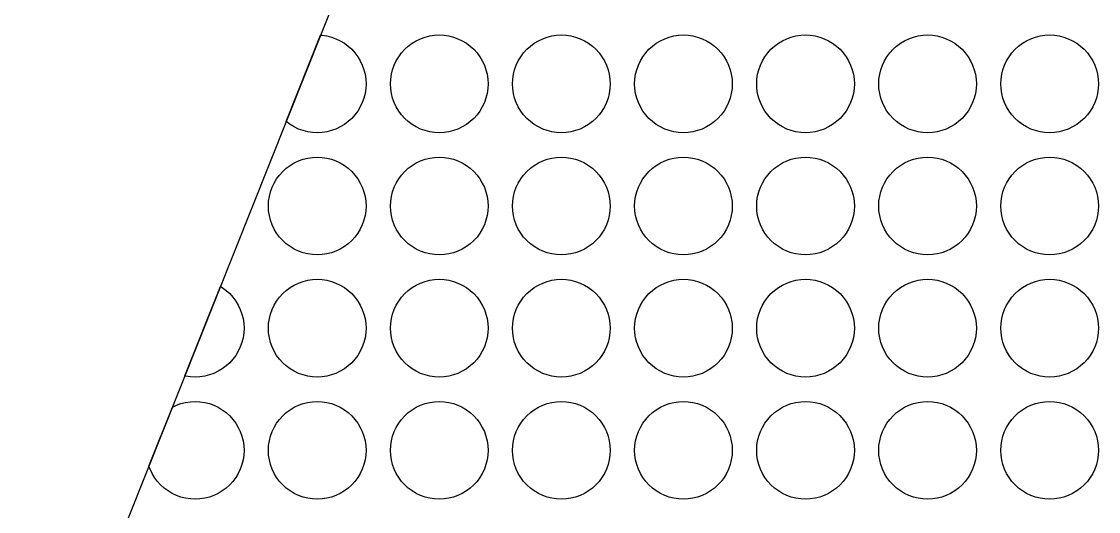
# Model space of a CAD drawing. Header units: millimetres. Extents: x 13 to 136, y -291 to -203.
# Drawn here: x 27.91 to 49.97, y -246.34 to -236.32 of the extents above; entities that cross this region are included whole.
import ezdxf

# ---------------------------------------------------------------- set-up
doc = ezdxf.new("R2010")
doc.units = ezdxf.units.MM
doc.layers.add('background', color=7, linetype='Continuous')
doc.layers.add('outline_2', color=3, linetype='Continuous')

msp = doc.modelspace()

# ---------------------------------------------------------------- linework, layer by layer
at = {"layer": 'background'}
for points in [[(34.035, -236.594), (34.064, -236.596), (34.161, -236.61), (34.256, -236.634), (34.348, -236.667), (34.437, -236.709), (34.521, -236.76), (34.6, -236.818), (34.673, -236.884), (34.739, -236.957), (34.797, -237.035), (34.847, -237.12), (34.889, -237.208), (34.922, -237.301), (34.946, -237.396), (34.961, -237.493), (34.966, -237.591), (34.961, -237.689), (34.946, -237.786), (34.922, -237.881), (34.889, -237.974), (34.847, -238.062), (34.797, -238.147), (34.739, -238.225), (34.673, -238.298), (34.6, -238.364), (34.521, -238.422), (34.437, -238.473), (34.348, -238.515), (34.256, -238.548), (34.161, -238.572), (34.064, -238.586), (33.966, -238.591), (33.868, -238.586), (33.77, -238.572), (33.675, -238.548), (33.583, -238.515), (33.494, -238.473), (33.41, -238.422), (33.331, -238.364), (33.33, -238.363)], [(37.466, -237.591), (37.461, -237.689), (37.446, -237.786), (37.422, -237.881), (37.389, -237.974), (37.347, -238.062), (37.297, -238.147), (37.239, -238.225), (37.173, -238.298), (37.1, -238.364), (37.021, -238.422), (36.937, -238.473), (36.848, -238.515), (36.756, -238.548), (36.661, -238.572), (36.564, -238.586), (36.466, -238.591), (36.368, -238.586), (36.27, -238.572), (36.175, -238.548), (36.083, -238.515), (35.994, -238.473), (35.91, -238.422), (35.831, -238.364), (35.758, -238.298), (35.693, -238.225), (35.634, -238.147), (35.584, -238.062), (35.542, -237.974), (35.509, -237.881), (35.485, -237.786), (35.47, -237.689), (35.466, -237.591), (35.47, -237.493), (35.485, -237.396), (35.509, -237.301), (35.542, -237.208), (35.584, -237.12), (35.634, -237.035), (35.693, -236.957), (35.758, -236.884), (35.831, -236.818), (35.91, -236.76), (35.994, -236.709), (36.083, -236.667), (36.175, -236.634), (36.27, -236.61), (36.368, -236.596), (36.466, -236.591), (36.564, -236.596), (36.661, -236.61), (36.756, -236.634), (36.848, -236.667), (36.937, -236.709), (37.021, -236.76), (37.1, -236.818), (37.173, -236.884), (37.239, -236.957), (37.297, -237.035), (37.347, -237.12), (37.389, -237.208), (37.422, -237.301), (37.446, -237.396), (37.461, -237.493)], [(39.966, -237.591), (39.961, -237.689), (39.946, -237.786), (39.922, -237.881), (39.889, -237.974), (39.847, -238.062), (39.797, -238.147), (39.739, -238.225), (39.673, -238.298), (39.6, -238.364), (39.521, -238.422), (39.437, -238.473), (39.348, -238.515), (39.256, -238.548), (39.161, -238.572), (39.064, -238.586), (38.966, -238.591), (38.868, -238.586), (38.77, -238.572), (38.675, -238.548), (38.583, -238.515), (38.494, -238.473), (38.41, -238.422), (38.331, -238.364), (38.258, -238.298), (38.193, -238.225), (38.134, -238.147), (38.084, -238.062), (38.042, -237.974), (38.009, -237.881), (37.985, -237.786), (37.97, -237.689), (37.966, -237.591), (37.97, -237.493), (37.985, -237.396), (38.009, -237.301), (38.042, -237.208), (38.084, -237.12), (38.134, -237.035), (38.193, -236.957), (38.258, -236.884), (38.331, -236.818), (38.41, -236.76), (38.494, -236.709), (38.583, -236.667), (38.675, -236.634), (38.77, -236.61), (38.868, -236.596), (38.966, -236.591), (39.064, -236.596), (39.161, -236.61), (39.256, -236.634), (39.348, -236.667), (39.437, -236.709), (39.521, -236.76), (39.6, -236.818), (39.673, -236.884), (39.739, -236.957), (39.797, -237.035), (39.847, -237.12), (39.889, -237.208), (39.922, -237.301), (39.946, -237.396), (39.961, -237.493)], [(42.466, -237.591), (42.461, -237.689), (42.446, -237.786), (42.422, -237.881), (42.389, -237.974), (42.347, -238.062), (42.297, -238.147), (42.239, -238.225), (42.173, -238.298), (42.1, -238.364), (42.021, -238.422), (41.937, -238.473), (41.848, -238.515), (41.756, -238.548), (41.661, -238.572), (41.564, -238.586), (41.466, -238.591), (41.368, -238.586), (41.27, -238.572), (41.175, -238.548), (41.083, -238.515), (40.994, -238.473), (40.91, -238.422), (40.831, -238.364), (40.758, -238.298), (40.693, -238.225), (40.634, -238.147), (40.584, -238.062), (40.542, -237.974), (40.509, -237.881), (40.485, -237.786), (40.47, -237.689), (40.466, -237.591), (40.47, -237.493), (40.485, -237.396), (40.509, -237.301), (40.542, -237.208), (40.584, -237.12), (40.634, -237.035), (40.693, -236.957), (40.758, -236.884), (40.831, -236.818), (40.91, -236.76), (40.994, -236.709), (41.083, -236.667), (41.175, -236.634), (41.27, -236.61), (41.368, -236.596), (41.466, -236.591), (41.564, -236.596), (41.661, -236.61), (41.756, -236.634), (41.848, -236.667), (41.937, -236.709), (42.021, -236.76), (42.1, -236.818), (42.173, -236.884), (42.239, -236.957), (42.297, -237.035), (42.347, -237.12), (42.389, -237.208), (42.422, -237.301), (42.446, -237.396), (42.461, -237.493)], [(44.966, -237.591), (44.961, -237.689), (44.946, -237.786), (44.922, -237.881), (44.889, -237.974), (44.847, -238.062), (44.797, -238.147), (44.739, -238.225), (44.673, -238.298), (44.6, -238.364), (44.521, -238.422), (44.437, -238.473), (44.348, -238.515), (44.256, -238.548), (44.161, -238.572), (44.064, -238.586), (43.966, -238.591), (43.868, -238.586), (43.77, -238.572), (43.675, -238.548), (43.583, -238.515), (43.494, -238.473), (43.41, -238.422), (43.331, -238.364), (43.258, -238.298), (43.193, -238.225), (43.134, -238.147), (43.084, -238.062), (43.042, -237.974), (43.009, -237.881), (42.985, -237.786), (42.97, -237.689), (42.966, -237.591), (42.97, -237.493), (42.985, -237.396), (43.009, -237.301), (43.042, -237.208), (43.084, -237.12), (43.134, -237.035), (43.193, -236.957), (43.258, -236.884), (43.331, -236.818), (43.41, -236.76), (43.494, -236.709), (43.583, -236.667), (43.675, -236.634), (43.77, -236.61), (43.868, -236.596), (43.966, -236.591), (44.064, -236.596), (44.161, -236.61), (44.256, -236.634), (44.348, -236.667), (44.437, -236.709), (44.521, -236.76), (44.6, -236.818), (44.673, -236.884), (44.739, -236.957), (44.797, -237.035), (44.847, -237.12), (44.889, -237.208), (44.922, -237.301), (44.946, -237.396), (44.961, -237.493)], [(47.466, -237.591), (47.461, -237.689), (47.446, -237.786), (47.422, -237.881), (47.389, -237.974), (47.347, -238.062), (47.297, -238.147), (47.239, -238.225), (47.173, -238.298), (47.1, -238.364), (47.021, -238.422), (46.937, -238.473), (46.848, -238.515), (46.756, -238.548), (46.661, -238.572), (46.564, -238.586), (46.466, -238.591), (46.368, -238.586), (46.27, -238.572), (46.175, -238.548), (46.083, -238.515), (45.994, -238.473), (45.91, -238.422), (45.831, -238.364), (45.758, -238.298), (45.693, -238.225), (45.634, -238.147), (45.584, -238.062), (45.542, -237.974), (45.509, -237.881), (45.485, -237.786), (45.47, -237.689), (45.466, -237.591), (45.47, -237.493), (45.485, -237.396), (45.509, -237.301), (45.542, -237.208), (45.584, -237.12), (45.634, -237.035), (45.693, -236.957), (45.758, -236.884), (45.831, -236.818), (45.91, -236.76), (45.994, -236.709), (46.083, -236.667), (46.175, -236.634), (46.27, -236.61), (46.368, -236.596), (46.466, -236.591), (46.564, -236.596), (46.661, -236.61), (46.756, -236.634), (46.848, -236.667), (46.937, -236.709), (47.021, -236.76), (47.1, -236.818), (47.173, -236.884), (47.239, -236.957), (47.297, -237.035), (47.347, -237.12), (47.389, -237.208), (47.422, -237.301), (47.446, -237.396), (47.461, -237.493)], [(49.966, -237.591), (49.961, -237.689), (49.946, -237.786), (49.922, -237.881), (49.889, -237.974), (49.847, -238.062), (49.797, -238.147), (49.739, -238.225), (49.673, -238.298), (49.6, -238.364), (49.521, -238.422), (49.437, -238.473), (49.348, -238.515), (49.256, -238.548), (49.161, -238.572), (49.064, -238.586), (48.966, -238.591), (48.868, -238.586), (48.77, -238.572), (48.675, -238.548), (48.583, -238.515), (48.494, -238.473), (48.41, -238.422), (48.331, -238.364), (48.258, -238.298), (48.193, -238.225), (48.134, -238.147), (48.084, -238.062), (48.042, -237.974), (48.009, -237.881), (47.985, -237.786), (47.97, -237.689), (47.966, -237.591), (47.97, -237.493), (47.985, -237.396), (48.009, -237.301), (48.042, -237.208), (48.084, -237.12), (48.134, -237.035), (48.193, -236.957), (48.258, -236.884), (48.331, -236.818), (48.41, -236.76), (48.494, -236.709), (48.583, -236.667), (48.675, -236.634), (48.77, -236.61), (48.868, -236.596), (48.966, -236.591), (49.064, -236.596), (49.161, -236.61), (49.256, -236.634), (49.348, -236.667), (49.437, -236.709), (49.521, -236.76), (49.6, -236.818), (49.673, -236.884), (49.739, -236.957), (49.797, -237.035), (49.847, -237.12), (49.889, -237.208), (49.922, -237.301), (49.946, -237.396), (49.961, -237.493)], [(34.966, -240.091), (34.961, -240.189), (34.946, -240.286), (34.922, -240.381), (34.889, -240.474), (34.847, -240.562), (34.797, -240.647), (34.739, -240.725), (34.673, -240.798), (34.6, -240.864), (34.521, -240.922), (34.437, -240.973), (34.348, -241.015), (34.256, -241.048), (34.161, -241.072), (34.064, -241.086), (33.966, -241.091), (33.868, -241.086), (33.77, -241.072), (33.675, -241.048), (33.583, -241.015), (33.494, -240.973), (33.41, -240.922), (33.331, -240.864), (33.258, -240.798), (33.193, -240.725), (33.134, -240.647), (33.084, -240.562), (33.042, -240.474), (33.009, -240.381), (32.985, -240.286), (32.97, -240.189), (32.966, -240.091), (32.97, -239.993), (32.985, -239.896), (33.009, -239.801), (33.042, -239.708), (33.084, -239.62), (33.134, -239.535), (33.193, -239.457), (33.258, -239.384), (33.331, -239.318), (33.41, -239.26), (33.494, -239.209), (33.583, -239.167), (33.675, -239.134), (33.77, -239.11), (33.868, -239.096), (33.966, -239.091), (34.064, -239.096), (34.161, -239.11), (34.256, -239.134), (34.348, -239.167), (34.437, -239.209), (34.521, -239.26), (34.6, -239.318), (34.673, -239.384), (34.739, -239.457), (34.797, -239.535), (34.847, -239.62), (34.889, -239.708), (34.922, -239.801), (34.946, -239.896), (34.961, -239.993)], [(37.466, -240.091), (37.461, -240.189), (37.446, -240.286), (37.422, -240.381), (37.389, -240.474), (37.347, -240.562), (37.297, -240.647), (37.239, -240.725), (37.173, -240.798), (37.1, -240.864), (37.021, -240.922), (36.937, -240.973), (36.848, -241.015), (36.756, -241.048), (36.661, -241.072), (36.564, -241.086), (36.466, -241.091), (36.368, -241.086), (36.27, -241.072), (36.175, -241.048), (36.083, -241.015), (35.994, -240.973), (35.91, -240.922), (35.831, -240.864), (35.758, -240.798), (35.693, -240.725), (35.634, -240.647), (35.584, -240.562), (35.542, -240.474), (35.509, -240.381), (35.485, -240.286), (35.47, -240.189), (35.466, -240.091), (35.47, -239.993), (35.485, -239.896), (35.509, -239.801), (35.542, -239.708), (35.584, -239.62), (35.634, -239.535), (35.693, -239.457), (35.758, -239.384), (35.831, -239.318), (35.91, -239.26), (35.994, -239.209), (36.083, -239.167), (36.175, -239.134), (36.27, -239.11), (36.368, -239.096), (36.466, -239.091), (36.564, -239.096), (36.661, -239.11), (36.756, -239.134), (36.848, -239.167), (36.937, -239.209), (37.021, -239.26), (37.1, -239.318), (37.173, -239.384), (37.239, -239.457), (37.297, -239.535), (37.347, -239.62), (37.389, -239.708), (37.422, -239.801), (37.446, -239.896), (37.461, -239.993)], [(39.966, -240.091), (39.961, -240.189), (39.946, -240.286), (39.922, -240.381), (39.889, -240.474), (39.847, -240.562), (39.797, -240.647), (39.739, -240.725), (39.673, -240.798), (39.6, -240.864), (39.521, -240.922), (39.437, -240.973), (39.348, -241.015), (39.256, -241.048), (39.161, -241.072), (39.064, -241.086), (38.966, -241.091), (38.868, -241.086), (38.77, -241.072), (38.675, -241.048), (38.583, -241.015), (38.494, -240.973), (38.41, -240.922), (38.331, -240.864), (38.258, -240.798), (38.193, -240.725), (38.134, -240.647), (38.084, -240.562), (38.042, -240.474), (38.009, -240.381), (37.985, -240.286), (37.97, -240.189), (37.966, -240.091), (37.97, -239.993), (37.985, -239.896), (38.009, -239.801), (38.042, -239.708), (38.084, -239.62), (38.134, -239.535), (38.193, -239.457), (38.258, -239.384), (38.331, -239.318), (38.41, -239.26), (38.494, -239.209), (38.583, -239.167), (38.675, -239.134), (38.77, -239.11), (38.868, -239.096), (38.966, -239.091), (39.064, -239.096), (39.161, -239.11), (39.256, -239.134), (39.348, -239.167), (39.437, -239.209), (39.521, -239.26), (39.6, -239.318), (39.673, -239.384), (39.739, -239.457), (39.797, -239.535), (39.847, -239.62), (39.889, -239.708), (39.922, -239.801), (39.946, -239.896), (39.961, -239.993)], [(42.466, -240.091), (42.461, -240.189), (42.446, -240.286), (42.422, -240.381), (42.389, -240.474), (42.347, -240.562), (42.297, -240.647), (42.239, -240.725), (42.173, -240.798), (42.1, -240.864), (42.021, -240.922), (41.937, -240.973), (41.848, -241.015), (41.756, -241.048), (41.661, -241.072), (41.564, -241.086), (41.466, -241.091), (41.368, -241.086), (41.27, -241.072), (41.175, -241.048), (41.083, -241.015), (40.994, -240.973), (40.91, -240.922), (40.831, -240.864), (40.758, -240.798), (40.693, -240.725), (40.634, -240.647), (40.584, -240.562), (40.542, -240.474), (40.509, -240.381), (40.485, -240.286), (40.47, -240.189), (40.466, -240.091), (40.47, -239.993), (40.485, -239.896), (40.509, -239.801), (40.542, -239.708), (40.584, -239.62), (40.634, -239.535), (40.693, -239.457), (40.758, -239.384), (40.831, -239.318), (40.91, -239.26), (40.994, -239.209), (41.083, -239.167), (41.175, -239.134), (41.27, -239.11), (41.368, -239.096), (41.466, -239.091), (41.564, -239.096), (41.661, -239.11), (41.756, -239.134), (41.848, -239.167), (41.937, -239.209), (42.021, -239.26), (42.1, -239.318), (42.173, -239.384), (42.239, -239.457), (42.297, -239.535), (42.347, -239.62), (42.389, -239.708), (42.422, -239.801), (42.446, -239.896), (42.461, -239.993)], [(44.966, -240.091), (44.961, -240.189), (44.946, -240.286), (44.922, -240.381), (44.889, -240.474), (44.847, -240.562), (44.797, -240.647), (44.739, -240.725), (44.673, -240.798), (44.6, -240.864), (44.521, -240.922), (44.437, -240.973), (44.348, -241.015), (44.256, -241.048), (44.161, -241.072), (44.064, -241.086), (43.966, -241.091), (43.868, -241.086), (43.77, -241.072), (43.675, -241.048), (43.583, -241.015), (43.494, -240.973), (43.41, -240.922), (43.331, -240.864), (43.258, -240.798), (43.193, -240.725), (43.134, -240.647), (43.084, -240.562), (43.042, -240.474), (43.009, -240.381), (42.985, -240.286), (42.97, -240.189), (42.966, -240.091), (42.97, -239.993), (42.985, -239.896), (43.009, -239.801), (43.042, -239.708), (43.084, -239.62), (43.134, -239.535), (43.193, -239.457), (43.258, -239.384), (43.331, -239.318), (43.41, -239.26), (43.494, -239.209), (43.583, -239.167), (43.675, -239.134), (43.77, -239.11), (43.868, -239.096), (43.966, -239.091), (44.064, -239.096), (44.161, -239.11), (44.256, -239.134), (44.348, -239.167), (44.437, -239.209), (44.521, -239.26), (44.6, -239.318), (44.673, -239.384), (44.739, -239.457), (44.797, -239.535), (44.847, -239.62), (44.889, -239.708), (44.922, -239.801), (44.946, -239.896), (44.961, -239.993)], [(47.466, -240.091), (47.461, -240.189), (47.446, -240.286), (47.422, -240.381), (47.389, -240.474), (47.347, -240.562), (47.297, -240.647), (47.239, -240.725), (47.173, -240.798), (47.1, -240.864), (47.021, -240.922), (46.937, -240.973), (46.848, -241.015), (46.756, -241.048), (46.661, -241.072), (46.564, -241.086), (46.466, -241.091), (46.368, -241.086), (46.27, -241.072), (46.175, -241.048), (46.083, -241.015), (45.994, -240.973), (45.91, -240.922), (45.831, -240.864), (45.758, -240.798), (45.693, -240.725), (45.634, -240.647), (45.584, -240.562), (45.542, -240.474), (45.509, -240.381), (45.485, -240.286), (45.47, -240.189), (45.466, -240.091), (45.47, -239.993), (45.485, -239.896), (45.509, -239.801), (45.542, -239.708), (45.584, -239.62), (45.634, -239.535), (45.693, -239.457), (45.758, -239.384), (45.831, -239.318), (45.91, -239.26), (45.994, -239.209), (46.083, -239.167), (46.175, -239.134), (46.27, -239.11), (46.368, -239.096), (46.466, -239.091), (46.564, -239.096), (46.661, -239.11), (46.756, -239.134), (46.848, -239.167), (46.937, -239.209), (47.021, -239.26), (47.1, -239.318), (47.173, -239.384), (47.239, -239.457), (47.297, -239.535), (47.347, -239.62), (47.389, -239.708), (47.422, -239.801), (47.446, -239.896), (47.461, -239.993)], [(49.966, -240.091), (49.961, -240.189), (49.946, -240.286), (49.922, -240.381), (49.889, -240.474), (49.847, -240.562), (49.797, -240.647), (49.739, -240.725), (49.673, -240.798), (49.6, -240.864), (49.521, -240.922), (49.437, -240.973), (49.348, -241.015), (49.256, -241.048), (49.161, -241.072), (49.064, -241.086), (48.966, -241.091), (48.868, -241.086), (48.77, -241.072), (48.675, -241.048), (48.583, -241.015), (48.494, -240.973), (48.41, -240.922), (48.331, -240.864), (48.258, -240.798), (48.193, -240.725), (48.134, -240.647), (48.084, -240.562), (48.042, -240.474), (48.009, -240.381), (47.985, -240.286), (47.97, -240.189), (47.966, -240.091), (47.97, -239.993), (47.985, -239.896), (48.009, -239.801), (48.042, -239.708), (48.084, -239.62), (48.134, -239.535), (48.193, -239.457), (48.258, -239.384), (48.331, -239.318), (48.41, -239.26), (48.494, -239.209), (48.583, -239.167), (48.675, -239.134), (48.77, -239.11), (48.868, -239.096), (48.966, -239.091), (49.064, -239.096), (49.161, -239.11), (49.256, -239.134), (49.348, -239.167), (49.437, -239.209), (49.521, -239.26), (49.6, -239.318), (49.673, -239.384), (49.739, -239.457), (49.797, -239.535), (49.847, -239.62), (49.889, -239.708), (49.922, -239.801), (49.946, -239.896), (49.961, -239.993)], [(34.966, -242.591), (34.961, -242.689), (34.946, -242.786), (34.922, -242.881), (34.889, -242.974), (34.847, -243.062), (34.797, -243.147), (34.739, -243.225), (34.673, -243.298), (34.6, -243.364), (34.521, -243.422), (34.437, -243.473), (34.348, -243.515), (34.256, -243.548), (34.161, -243.572), (34.064, -243.586), (33.966, -243.591), (33.868, -243.586), (33.77, -243.572), (33.675, -243.548), (33.583, -243.515), (33.494, -243.473), (33.41, -243.422), (33.331, -243.364), (33.258, -243.298), (33.193, -243.225), (33.134, -243.147), (33.084, -243.062), (33.042, -242.974), (33.009, -242.881), (32.985, -242.786), (32.97, -242.689), (32.966, -242.591), (32.97, -242.493), (32.985, -242.396), (33.009, -242.301), (33.042, -242.208), (33.084, -242.12), (33.134, -242.035), (33.193, -241.957), (33.258, -241.884), (33.331, -241.818), (33.41, -241.76), (33.494, -241.709), (33.583, -241.667), (33.675, -241.634), (33.77, -241.61), (33.868, -241.596), (33.966, -241.591), (34.064, -241.596), (34.161, -241.61), (34.256, -241.634), (34.348, -241.667), (34.437, -241.709), (34.521, -241.76), (34.6, -241.818), (34.673, -241.884), (34.739, -241.957), (34.797, -242.035), (34.847, -242.12), (34.889, -242.208), (34.922, -242.301), (34.946, -242.396), (34.961, -242.493)], [(37.466, -242.591), (37.461, -242.689), (37.446, -242.786), (37.422, -242.881), (37.389, -242.974), (37.347, -243.062), (37.297, -243.147), (37.239, -243.225), (37.173, -243.298), (37.1, -243.364), (37.021, -243.422), (36.937, -243.473), (36.848, -243.515), (36.756, -243.548), (36.661, -243.572), (36.564, -243.586), (36.466, -243.591), (36.368, -243.586), (36.27, -243.572), (36.175, -243.548), (36.083, -243.515), (35.994, -243.473), (35.91, -243.422), (35.831, -243.364), (35.758, -243.298), (35.693, -243.225), (35.634, -243.147), (35.584, -243.062), (35.542, -242.974), (35.509, -242.881), (35.485, -242.786), (35.47, -242.689), (35.466, -242.591), (35.47, -242.493), (35.485, -242.396), (35.509, -242.301), (35.542, -242.208), (35.584, -242.12), (35.634, -242.035), (35.693, -241.957), (35.758, -241.884), (35.831, -241.818), (35.91, -241.76), (35.994, -241.709), (36.083, -241.667), (36.175, -241.634), (36.27, -241.61), (36.368, -241.596), (36.466, -241.591), (36.564, -241.596), (36.661, -241.61), (36.756, -241.634), (36.848, -241.667), (36.937, -241.709), (37.021, -241.76), (37.1, -241.818), (37.173, -241.884), (37.239, -241.957), (37.297, -242.035), (37.347, -242.12), (37.389, -242.208), (37.422, -242.301), (37.446, -242.396), (37.461, -242.493)], [(39.966, -242.591), (39.961, -242.689), (39.946, -242.786), (39.922, -242.881), (39.889, -242.974), (39.847, -243.062), (39.797, -243.147), (39.739, -243.225), (39.673, -243.298), (39.6, -243.364), (39.521, -243.422), (39.437, -243.473), (39.348, -243.515), (39.256, -243.548), (39.161, -243.572), (39.064, -243.586), (38.966, -243.591), (38.868, -243.586), (38.77, -243.572), (38.675, -243.548), (38.583, -243.515), (38.494, -243.473), (38.41, -243.422), (38.331, -243.364), (38.258, -243.298), (38.193, -243.225), (38.134, -243.147), (38.084, -243.062), (38.042, -242.974), (38.009, -242.881), (37.985, -242.786), (37.97, -242.689), (37.966, -242.591), (37.97, -242.493), (37.985, -242.396), (38.009, -242.301), (38.042, -242.208), (38.084, -242.12), (38.134, -242.035), (38.193, -241.957), (38.258, -241.884), (38.331, -241.818), (38.41, -241.76), (38.494, -241.709), (38.583, -241.667), (38.675, -241.634), (38.77, -241.61), (38.868, -241.596), (38.966, -241.591), (39.064, -241.596), (39.161, -241.61), (39.256, -241.634), (39.348, -241.667), (39.437, -241.709), (39.521, -241.76), (39.6, -241.818), (39.673, -241.884), (39.739, -241.957), (39.797, -242.035), (39.847, -242.12), (39.889, -242.208), (39.922, -242.301), (39.946, -242.396), (39.961, -242.493)], [(42.466, -242.591), (42.461, -242.689), (42.446, -242.786), (42.422, -242.881), (42.389, -242.974), (42.347, -243.062), (42.297, -243.147), (42.239, -243.225), (42.173, -243.298), (42.1, -243.364), (42.021, -243.422), (41.937, -243.473), (41.848, -243.515), (41.756, -243.548), (41.661, -243.572), (41.564, -243.586), (41.466, -243.591), (41.368, -243.586), (41.27, -243.572), (41.175, -243.548), (41.083, -243.515), (40.994, -243.473), (40.91, -243.422), (40.831, -243.364), (40.758, -243.298), (40.693, -243.225), (40.634, -243.147), (40.584, -243.062), (40.542, -242.974), (40.509, -242.881), (40.485, -242.786), (40.47, -242.689), (40.466, -242.591), (40.47, -242.493), (40.485, -242.396), (40.509, -242.301), (40.542, -242.208), (40.584, -242.12), (40.634, -242.035), (40.693, -241.957), (40.758, -241.884), (40.831, -241.818), (40.91, -241.76), (40.994, -241.709), (41.083, -241.667), (41.175, -241.634), (41.27, -241.61), (41.368, -241.596), (41.466, -241.591), (41.564, -241.596), (41.661, -241.61), (41.756, -241.634), (41.848, -241.667), (41.937, -241.709), (42.021, -241.76), (42.1, -241.818), (42.173, -241.884), (42.239, -241.957), (42.297, -242.035), (42.347, -242.12), (42.389, -242.208), (42.422, -242.301), (42.446, -242.396), (42.461, -242.493)], [(44.966, -242.591), (44.961, -242.689), (44.946, -242.786), (44.922, -242.881), (44.889, -242.974), (44.847, -243.062), (44.797, -243.147), (44.739, -243.225), (44.673, -243.298), (44.6, -243.364), (44.521, -243.422), (44.437, -243.473), (44.348, -243.515), (44.256, -243.548), (44.161, -243.572), (44.064, -243.586), (43.966, -243.591), (43.868, -243.586), (43.77, -243.572), (43.675, -243.548), (43.583, -243.515), (43.494, -243.473), (43.41, -243.422), (43.331, -243.364), (43.258, -243.298), (43.193, -243.225), (43.134, -243.147), (43.084, -243.062), (43.042, -242.974), (43.009, -242.881), (42.985, -242.786), (42.97, -242.689), (42.966, -242.591), (42.97, -242.493), (42.985, -242.396), (43.009, -242.301), (43.042, -242.208), (43.084, -242.12), (43.134, -242.035), (43.193, -241.957), (43.258, -241.884), (43.331, -241.818), (43.41, -241.76), (43.494, -241.709), (43.583, -241.667), (43.675, -241.634), (43.77, -241.61), (43.868, -241.596), (43.966, -241.591), (44.064, -241.596), (44.161, -241.61), (44.256, -241.634), (44.348, -241.667), (44.437, -241.709), (44.521, -241.76), (44.6, -241.818), (44.673, -241.884), (44.739, -241.957), (44.797, -242.035), (44.847, -242.12), (44.889, -242.208), (44.922, -242.301), (44.946, -242.396), (44.961, -242.493)], [(47.466, -242.591), (47.461, -242.689), (47.446, -242.786), (47.422, -242.881), (47.389, -242.974), (47.347, -243.062), (47.297, -243.147), (47.239, -243.225), (47.173, -243.298), (47.1, -243.364), (47.021, -243.422), (46.937, -243.473), (46.848, -243.515), (46.756, -243.548), (46.661, -243.572), (46.564, -243.586), (46.466, -243.591), (46.368, -243.586), (46.27, -243.572), (46.175, -243.548), (46.083, -243.515), (45.994, -243.473), (45.91, -243.422), (45.831, -243.364), (45.758, -243.298), (45.693, -243.225), (45.634, -243.147), (45.584, -243.062), (45.542, -242.974), (45.509, -242.881), (45.485, -242.786), (45.47, -242.689), (45.466, -242.591), (45.47, -242.493), (45.485, -242.396), (45.509, -242.301), (45.542, -242.208), (45.584, -242.12), (45.634, -242.035), (45.693, -241.957), (45.758, -241.884), (45.831, -241.818), (45.91, -241.76), (45.994, -241.709), (46.083, -241.667), (46.175, -241.634), (46.27, -241.61), (46.368, -241.596), (46.466, -241.591), (46.564, -241.596), (46.661, -241.61), (46.756, -241.634), (46.848, -241.667), (46.937, -241.709), (47.021, -241.76), (47.1, -241.818), (47.173, -241.884), (47.239, -241.957), (47.297, -242.035), (47.347, -242.12), (47.389, -242.208), (47.422, -242.301), (47.446, -242.396), (47.461, -242.493)], [(49.966, -242.591), (49.961, -242.689), (49.946, -242.786), (49.922, -242.881), (49.889, -242.974), (49.847, -243.062), (49.797, -243.147), (49.739, -243.225), (49.673, -243.298), (49.6, -243.364), (49.521, -243.422), (49.437, -243.473), (49.348, -243.515), (49.256, -243.548), (49.161, -243.572), (49.064, -243.586), (48.966, -243.591), (48.868, -243.586), (48.77, -243.572), (48.675, -243.548), (48.583, -243.515), (48.494, -243.473), (48.41, -243.422), (48.331, -243.364), (48.258, -243.298), (48.193, -243.225), (48.134, -243.147), (48.084, -243.062), (48.042, -242.974), (48.009, -242.881), (47.985, -242.786), (47.97, -242.689), (47.966, -242.591), (47.97, -242.493), (47.985, -242.396), (48.009, -242.301), (48.042, -242.208), (48.084, -242.12), (48.134, -242.035), (48.193, -241.957), (48.258, -241.884), (48.331, -241.818), (48.41, -241.76), (48.494, -241.709), (48.583, -241.667), (48.675, -241.634), (48.77, -241.61), (48.868, -241.596), (48.966, -241.591), (49.064, -241.596), (49.161, -241.61), (49.256, -241.634), (49.348, -241.667), (49.437, -241.709), (49.521, -241.76), (49.6, -241.818), (49.673, -241.884), (49.739, -241.957), (49.797, -242.035), (49.847, -242.12), (49.889, -242.208), (49.922, -242.301), (49.946, -242.396), (49.961, -242.493)], [(31.985, -241.738), (32.021, -241.76), (32.1, -241.818), (32.173, -241.884), (32.239, -241.957), (32.297, -242.035), (32.347, -242.12), (32.389, -242.208), (32.422, -242.301), (32.446, -242.396), (32.461, -242.493), (32.466, -242.591), (32.461, -242.689), (32.446, -242.786), (32.422, -242.881), (32.389, -242.974), (32.347, -243.062), (32.297, -243.147), (32.239, -243.225), (32.173, -243.298), (32.1, -243.364), (32.021, -243.422), (31.937, -243.473), (31.848, -243.515), (31.756, -243.548), (31.661, -243.572), (31.564, -243.586), (31.466, -243.591), (31.368, -243.586), (31.27, -243.572), (31.255, -243.568)], [(31.001, -244.206), (31.083, -244.167), (31.175, -244.134), (31.27, -244.11), (31.368, -244.096), (31.466, -244.091), (31.564, -244.096), (31.661, -244.11), (31.756, -244.134), (31.848, -244.167), (31.937, -244.209), (32.021, -244.26), (32.1, -244.318), (32.173, -244.384), (32.239, -244.457), (32.297, -244.535), (32.347, -244.62), (32.389, -244.708), (32.422, -244.801), (32.446, -244.896), (32.461, -244.993), (32.466, -245.091), (32.461, -245.189), (32.446, -245.286), (32.422, -245.381), (32.389, -245.474), (32.347, -245.562), (32.297, -245.647), (32.239, -245.725), (32.173, -245.798), (32.1, -245.864), (32.021, -245.922), (31.937, -245.973), (31.848, -246.015), (31.756, -246.048), (31.661, -246.072), (31.564, -246.086), (31.466, -246.091), (31.368, -246.086), (31.27, -246.072), (31.175, -246.048), (31.083, -246.015), (30.994, -245.973), (30.91, -245.922), (30.831, -245.864), (30.758, -245.798), (30.693, -245.725), (30.634, -245.647), (30.584, -245.562), (30.542, -245.474), (30.52, -245.413)], [(34.966, -245.091), (34.961, -245.189), (34.946, -245.286), (34.922, -245.381), (34.889, -245.474), (34.847, -245.562), (34.797, -245.647), (34.739, -245.725), (34.673, -245.798), (34.6, -245.864), (34.521, -245.922), (34.437, -245.973), (34.348, -246.015), (34.256, -246.048), (34.161, -246.072), (34.064, -246.086), (33.966, -246.091), (33.868, -246.086), (33.77, -246.072), (33.675, -246.048), (33.583, -246.015), (33.494, -245.973), (33.41, -245.922), (33.331, -245.864), (33.258, -245.798), (33.193, -245.725), (33.134, -245.647), (33.084, -245.562), (33.042, -245.474), (33.009, -245.381), (32.985, -245.286), (32.97, -245.189), (32.966, -245.091), (32.97, -244.993), (32.985, -244.896), (33.009, -244.801), (33.042, -244.708), (33.084, -244.62), (33.134, -244.535), (33.193, -244.457), (33.258, -244.384), (33.331, -244.318), (33.41, -244.26), (33.494, -244.209), (33.583, -244.167), (33.675, -244.134), (33.77, -244.11), (33.868, -244.096), (33.966, -244.091), (34.064, -244.096), (34.161, -244.11), (34.256, -244.134), (34.348, -244.167), (34.437, -244.209), (34.521, -244.26), (34.6, -244.318), (34.673, -244.384), (34.739, -244.457), (34.797, -244.535), (34.847, -244.62), (34.889, -244.708), (34.922, -244.801), (34.946, -244.896), (34.961, -244.993)], [(37.466, -245.091), (37.461, -245.189), (37.446, -245.286), (37.422, -245.381), (37.389, -245.474), (37.347, -245.562), (37.297, -245.647), (37.239, -245.725), (37.173, -245.798), (37.1, -245.864), (37.021, -245.922), (36.937, -245.973), (36.848, -246.015), (36.756, -246.048), (36.661, -246.072), (36.564, -246.086), (36.466, -246.091), (36.368, -246.086), (36.27, -246.072), (36.175, -246.048), (36.083, -246.015), (35.994, -245.973), (35.91, -245.922), (35.831, -245.864), (35.758, -245.798), (35.693, -245.725), (35.634, -245.647), (35.584, -245.562), (35.542, -245.474), (35.509, -245.381), (35.485, -245.286), (35.47, -245.189), (35.466, -245.091), (35.47, -244.993), (35.485, -244.896), (35.509, -244.801), (35.542, -244.708), (35.584, -244.62), (35.634, -244.535), (35.693, -244.457), (35.758, -244.384), (35.831, -244.318), (35.91, -244.26), (35.994, -244.209), (36.083, -244.167), (36.175, -244.134), (36.27, -244.11), (36.368, -244.096), (36.466, -244.091), (36.564, -244.096), (36.661, -244.11), (36.756, -244.134), (36.848, -244.167), (36.937, -244.209), (37.021, -244.26), (37.1, -244.318), (37.173, -244.384), (37.239, -244.457), (37.297, -244.535), (37.347, -244.62), (37.389, -244.708), (37.422, -244.801), (37.446, -244.896), (37.461, -244.993)], [(39.966, -245.091), (39.961, -245.189), (39.946, -245.286), (39.922, -245.381), (39.889, -245.474), (39.847, -245.562), (39.797, -245.647), (39.739, -245.725), (39.673, -245.798), (39.6, -245.864), (39.521, -245.922), (39.437, -245.973), (39.348, -246.015), (39.256, -246.048), (39.161, -246.072), (39.064, -246.086), (38.966, -246.091), (38.868, -246.086), (38.77, -246.072), (38.675, -246.048), (38.583, -246.015), (38.494, -245.973), (38.41, -245.922), (38.331, -245.864), (38.258, -245.798), (38.193, -245.725), (38.134, -245.647), (38.084, -245.562), (38.042, -245.474), (38.009, -245.381), (37.985, -245.286), (37.97, -245.189), (37.966, -245.091), (37.97, -244.993), (37.985, -244.896), (38.009, -244.801), (38.042, -244.708), (38.084, -244.62), (38.134, -244.535), (38.193, -244.457), (38.258, -244.384), (38.331, -244.318), (38.41, -244.26), (38.494, -244.209), (38.583, -244.167), (38.675, -244.134), (38.77, -244.11), (38.868, -244.096), (38.966, -244.091), (39.064, -244.096), (39.161, -244.11), (39.256, -244.134), (39.348, -244.167), (39.437, -244.209), (39.521, -244.26), (39.6, -244.318), (39.673, -244.384), (39.739, -244.457), (39.797, -244.535), (39.847, -244.62), (39.889, -244.708), (39.922, -244.801), (39.946, -244.896), (39.961, -244.993)], [(42.466, -245.091), (42.461, -245.189), (42.446, -245.286), (42.422, -245.381), (42.389, -245.474), (42.347, -245.562), (42.297, -245.647), (42.239, -245.725), (42.173, -245.798), (42.1, -245.864), (42.021, -245.922), (41.937, -245.973), (41.848, -246.015), (41.756, -246.048), (41.661, -246.072), (41.564, -246.086), (41.466, -246.091), (41.368, -246.086), (41.27, -246.072), (41.175, -246.048), (41.083, -246.015), (40.994, -245.973), (40.91, -245.922), (40.831, -245.864), (40.758, -245.798), (40.693, -245.725), (40.634, -245.647), (40.584, -245.562), (40.542, -245.474), (40.509, -245.381), (40.485, -245.286), (40.47, -245.189), (40.466, -245.091), (40.47, -244.993), (40.485, -244.896), (40.509, -244.801), (40.542, -244.708), (40.584, -244.62), (40.634, -244.535), (40.693, -244.457), (40.758, -244.384), (40.831, -244.318), (40.91, -244.26), (40.994, -244.209), (41.083, -244.167), (41.175, -244.134), (41.27, -244.11), (41.368, -244.096), (41.466, -244.091), (41.564, -244.096), (41.661, -244.11), (41.756, -244.134), (41.848, -244.167), (41.937, -244.209), (42.021, -244.26), (42.1, -244.318), (42.173, -244.384), (42.239, -244.457), (42.297, -244.535), (42.347, -244.62), (42.389, -244.708), (42.422, -244.801), (42.446, -244.896), (42.461, -244.993)], [(44.966, -245.091), (44.961, -245.189), (44.946, -245.286), (44.922, -245.381), (44.889, -245.474), (44.847, -245.562), (44.797, -245.647), (44.739, -245.725), (44.673, -245.798), (44.6, -245.864), (44.521, -245.922), (44.437, -245.973), (44.348, -246.015), (44.256, -246.048), (44.161, -246.072), (44.064, -246.086), (43.966, -246.091), (43.868, -246.086), (43.77, -246.072), (43.675, -246.048), (43.583, -246.015), (43.494, -245.973), (43.41, -245.922), (43.331, -245.864), (43.258, -245.798), (43.193, -245.725), (43.134, -245.647), (43.084, -245.562), (43.042, -245.474), (43.009, -245.381), (42.985, -245.286), (42.97, -245.189), (42.966, -245.091), (42.97, -244.993), (42.985, -244.896), (43.009, -244.801), (43.042, -244.708), (43.084, -244.62), (43.134, -244.535), (43.193, -244.457), (43.258, -244.384), (43.331, -244.318), (43.41, -244.26), (43.494, -244.209), (43.583, -244.167), (43.675, -244.134), (43.77, -244.11), (43.868, -244.096), (43.966, -244.091), (44.064, -244.096), (44.161, -244.11), (44.256, -244.134), (44.348, -244.167), (44.437, -244.209), (44.521, -244.26), (44.6, -244.318), (44.673, -244.384), (44.739, -244.457), (44.797, -244.535), (44.847, -244.62), (44.889, -244.708), (44.922, -244.801), (44.946, -244.896), (44.961, -244.993)], [(47.466, -245.091), (47.461, -245.189), (47.446, -245.286), (47.422, -245.381), (47.389, -245.474), (47.347, -245.562), (47.297, -245.647), (47.239, -245.725), (47.173, -245.798), (47.1, -245.864), (47.021, -245.922), (46.937, -245.973), (46.848, -246.015), (46.756, -246.048), (46.661, -246.072), (46.564, -246.086), (46.466, -246.091), (46.368, -246.086), (46.27, -246.072), (46.175, -246.048), (46.083, -246.015), (45.994, -245.973), (45.91, -245.922), (45.831, -245.864), (45.758, -245.798), (45.693, -245.725), (45.634, -245.647), (45.584, -245.562), (45.542, -245.474), (45.509, -245.381), (45.485, -245.286), (45.47, -245.189), (45.466, -245.091), (45.47, -244.993), (45.485, -244.896), (45.509, -244.801), (45.542, -244.708), (45.584, -244.62), (45.634, -244.535), (45.693, -244.457), (45.758, -244.384), (45.831, -244.318), (45.91, -244.26), (45.994, -244.209), (46.083, -244.167), (46.175, -244.134), (46.27, -244.11), (46.368, -244.096), (46.466, -244.091), (46.564, -244.096), (46.661, -244.11), (46.756, -244.134), (46.848, -244.167), (46.937, -244.209), (47.021, -244.26), (47.1, -244.318), (47.173, -244.384), (47.239, -244.457), (47.297, -244.535), (47.347, -244.62), (47.389, -244.708), (47.422, -244.801), (47.446, -244.896), (47.461, -244.993)], [(49.966, -245.091), (49.961, -245.189), (49.946, -245.286), (49.922, -245.381), (49.889, -245.474), (49.847, -245.562), (49.797, -245.647), (49.739, -245.725), (49.673, -245.798), (49.6, -245.864), (49.521, -245.922), (49.437, -245.973), (49.348, -246.015), (49.256, -246.048), (49.161, -246.072), (49.064, -246.086), (48.966, -246.091), (48.868, -246.086), (48.77, -246.072), (48.675, -246.048), (48.583, -246.015), (48.494, -245.973), (48.41, -245.922), (48.331, -245.864), (48.258, -245.798), (48.193, -245.725), (48.134, -245.647), (48.084, -245.562), (48.042, -245.474), (48.009, -245.381), (47.985, -245.286), (47.97, -245.189), (47.966, -245.091), (47.97, -244.993), (47.985, -244.896), (48.009, -244.801), (48.042, -244.708), (48.084, -244.62), (48.134, -244.535), (48.193, -244.457), (48.258, -244.384), (48.331, -244.318), (48.41, -244.26), (48.494, -244.209), (48.583, -244.167), (48.675, -244.134), (48.77, -244.11), (48.868, -244.096), (48.966, -244.091), (49.064, -244.096), (49.161, -244.11), (49.256, -244.134), (49.348, -244.167), (49.437, -244.209), (49.521, -244.26), (49.6, -244.318), (49.673, -244.384), (49.739, -244.457), (49.797, -244.535), (49.847, -244.62), (49.889, -244.708), (49.922, -244.801), (49.946, -244.896), (49.961, -244.993)]]:
    msp.add_lwpolyline(points, close=True, dxfattribs=at)
at = {"layer": 'outline_2'}
msp.add_lwpolyline([(38.262, -222.514), (37.838, -225.288), (36.623, -230.105), (27.91, -251.959)], dxfattribs=at)

doc.saveas('drawing.dxf')
